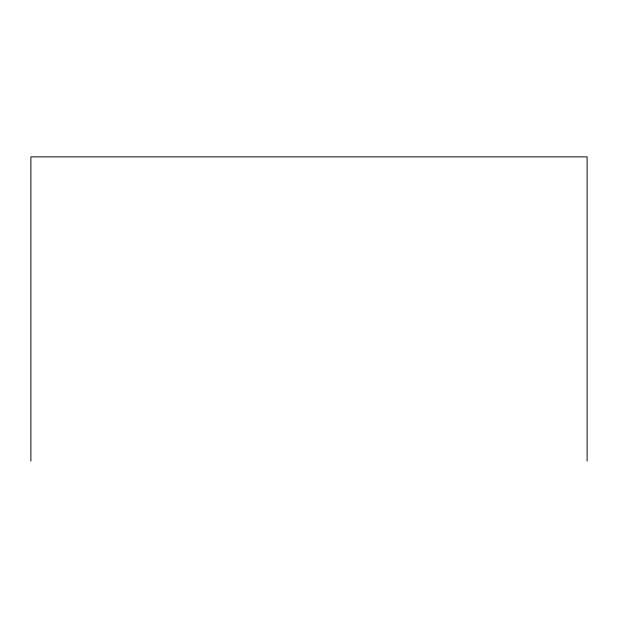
<?xml version="1.0" encoding="UTF-8"?>
<svg xmlns="http://www.w3.org/2000/svg" width="618" height="618" viewBox="0 0 618 618"><rect width="100%" height="100%" fill="white"/><g stroke="black" fill="none" stroke-linecap="round" stroke-linejoin="round"><path stroke-width="0.93" d="M587.1 461.128L587.1 156.872L30.9 156.872L30.9 461.128"/></g></svg>
